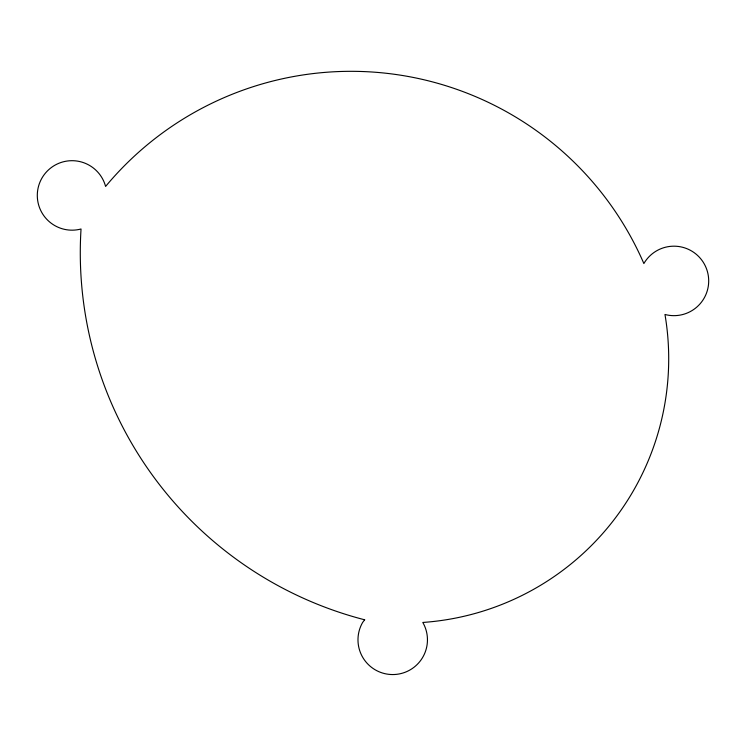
<?xml version="1.0" encoding="UTF-8"?>
<svg xmlns="http://www.w3.org/2000/svg" width="746" height="746" viewBox="0 0 746 746"><rect width="100%" height="100%" fill="white"/><g stroke="black" fill="none" stroke-linecap="round" stroke-linejoin="round"><path stroke-width="1.12" d="M364.663 619.795L362.631 622.453A34.745 34.745 0 0 0 392.713 674.561A34.745 34.745 0 0 0 422.805 622.453A264.336 264.336 0 0 0 664.966 314.476A34.745 34.745 0 0 0 706.602 292.805A34.745 34.745 0 0 0 688.642 249.434A34.745 34.745 0 0 0 643.873 263.552A319.176 319.176 0 0 0 105.596 186.444A34.745 34.745 0 0 0 63.046 161.873A34.745 34.745 0 0 0 38.484 204.423A34.745 34.745 0 0 0 81.034 228.994A379.024 379.024 0 0 0 364.663 619.795"/></g></svg>
